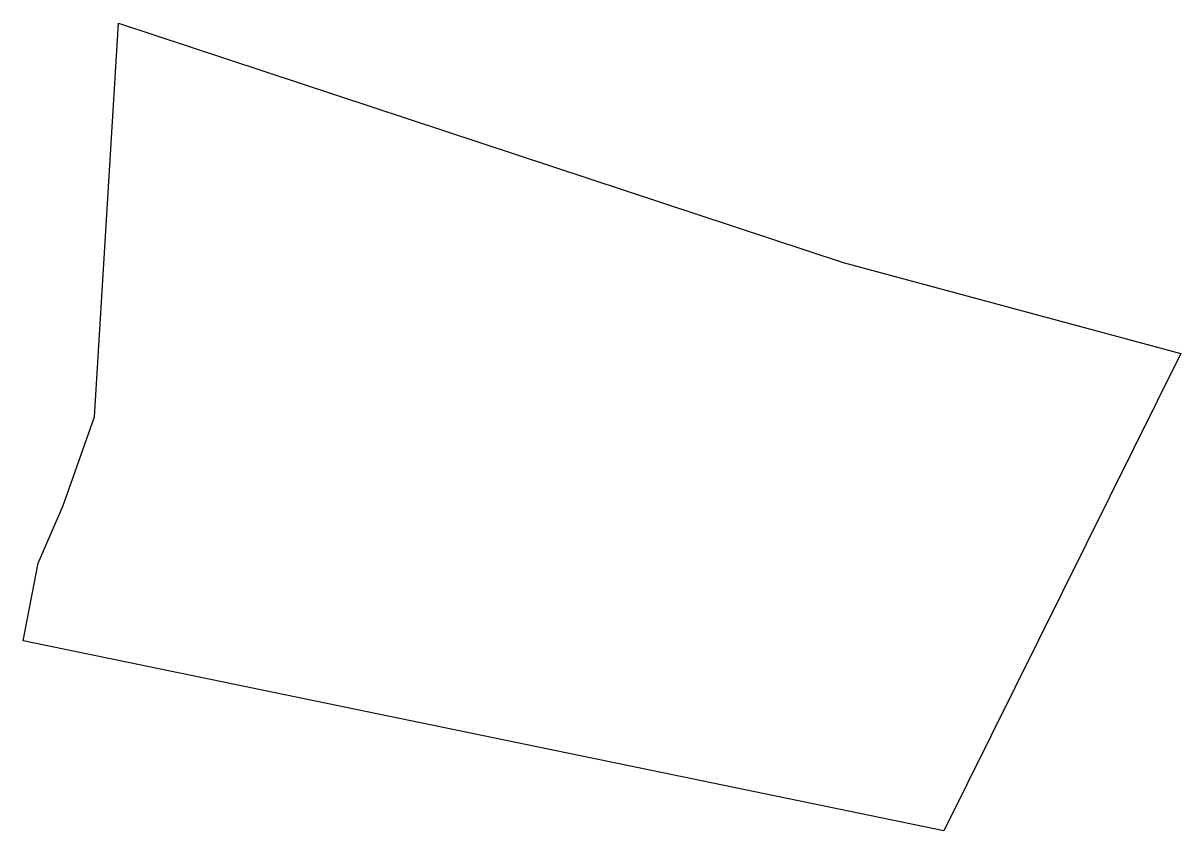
# Model space of a CAD drawing. Header units: millimetres. Extents: x 602687.8 to 602780.5, y 1318349.6 to 1318414.3.
import ezdxf

# ---------------------------------------------------------------- set-up
doc = ezdxf.new("R2010")
doc.units = ezdxf.units.MM

msp = doc.modelspace()

# ---------------------------------------------------------------- linework, layer by layer
at = {"elevation": 70.419}
msp.add_lwpolyline([(602761.526, 1318349.64), (602687.805, 1318364.847), (602689.003, 1318371.048), (602691.011, 1318375.663), (602693.512, 1318382.769), (602695.446, 1318414.27), (602753.451, 1318395.124), (602780.494, 1318387.845), (602761.526, 1318349.64)], dxfattribs=at)

doc.saveas('drawing.dxf')
